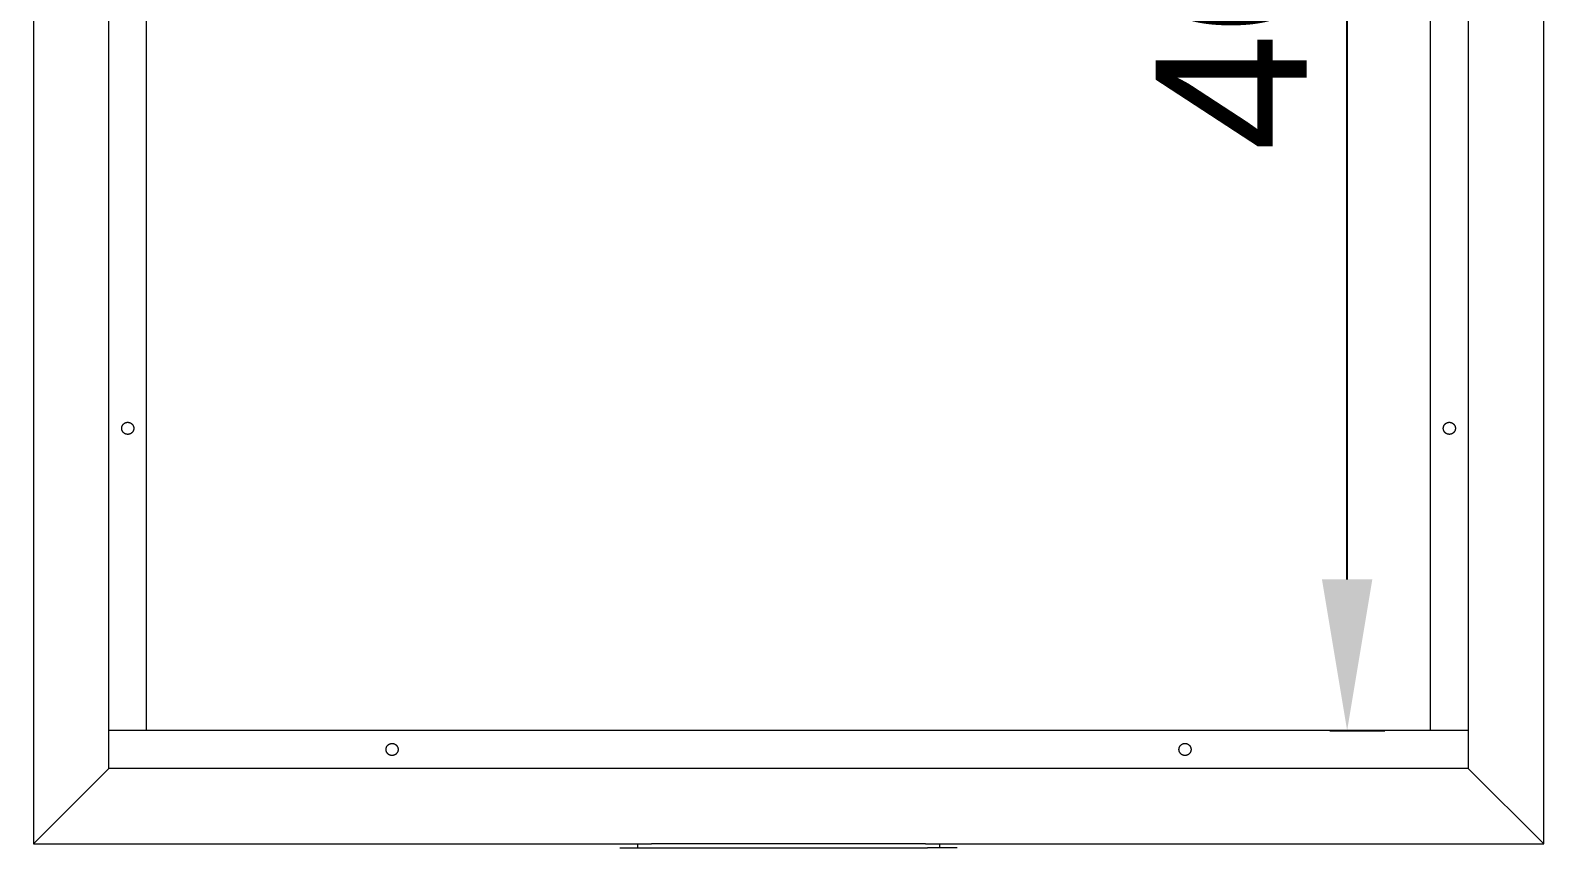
# Model space of a CAD drawing. Header units: millimetres. Extents: x -124 to 15640, y 659 to 4121.
# Drawn here: x 11461 to 11861.8, y 3438.6 to 3654.9 of the extents above; entities that cross this region are included whole.
import ezdxf

# ---------------------------------------------------------------- set-up
doc = ezdxf.new("R2010")
doc.units = ezdxf.units.MM
doc.layers.add('ZANO_R', color=7, linetype='Continuous', lineweight=0)
doc.styles.add('Arial', font='arial.ttf')
doc.styles.get("Standard").update_dxf_attribs({"font": 'ARIALUNI.TTF'})
doc.dimstyles.new('pl i ang', dxfattribs={"dimtxt": 50, "dimasz": 50, "dimexe": 1.25, "dimexo": 0.625, "dimgap": 10, "dimtad": 1, "dimtoh": 1, "dimtxsty": 'Standard', "dimcen": 2.5, "dimclrd": 1, "dimclre": 1, "dimclrt": 1, "dimadec": 0, "dimazin": 0, "dimtfac": 1, "dimtmove": 0, "dimatfit": 3, "dimfxl": 1, "dimarcsym": 1})

# ---------------------------------------------------------------- blocks, each defined once
blk = doc.blocks.new('*D486')
at = {"layer": 'ZANO_R', "color": 1, "lineweight": -2}
for p, q in [((11648.34, 4120.6), (11275.05, 4120.6)), ((11285.05, 4080.6), (11285.05, 1676.6)), ((11613.8, 1636.6), (11275.05, 1636.6))]:
    blk.add_line(p, q, dxfattribs=at)
at = {"layer": 'ZANO_R', "color": 1}
for points in [[(11291.72, 4080.6), (11278.38, 4080.6), (11285.05, 4120.6)], [(11278.38, 1676.6), (11291.72, 1676.6), (11285.05, 1636.6)]]:
    blk.add_solid(points, dxfattribs=at)
at = {"layer": 'ZANO_R', "color": 1, "insert": (11254.63, 2878.6), "char_height": 40, "attachment_point": 5, "rotation": 90, "style": 'Arial'}
blk.add_mtext('2484', dxfattribs=at)
blk = doc.blocks.new('*D488')
at = {"layer": 'ZANO_R', "color": 1, "lineweight": -2}
for p, q in [((11805.18, 3869.6), (11819.78, 3869.6)), ((11809.78, 3509.6), (11809.78, 3829.6)), ((11805.18, 3469.6), (11819.78, 3469.6))]:
    blk.add_line(p, q, dxfattribs=at)
at = {"layer": 'ZANO_R', "color": 1}
for points in [[(11816.45, 3829.6), (11803.12, 3829.6), (11809.78, 3869.6)], [(11803.12, 3509.6), (11816.45, 3509.6), (11809.78, 3469.6)]]:
    blk.add_solid(points, dxfattribs=at)
at = {"layer": 'ZANO_R', "color": 1, "insert": (11779.36, 3669.6), "char_height": 40, "attachment_point": 5, "rotation": 90, "style": 'Arial'}
blk.add_mtext('400', dxfattribs=at)
blk = doc.blocks.new('*D489')
at = {"layer": 'ZANO_R', "color": 1, "lineweight": -2}
for p, q in [((11461.85, 3429.6), (11461.85, 3292.39)), ((11861.85, 3429.6), (11861.85, 3292.39)), ((11501.85, 3302.39), (11821.85, 3302.39))]:
    blk.add_line(p, q, dxfattribs=at)
at = {"layer": 'ZANO_R', "color": 1}
for points in [[(11501.85, 3309.06), (11501.85, 3295.72), (11461.85, 3302.39)], [(11821.85, 3295.72), (11821.85, 3309.06), (11861.85, 3302.39)]]:
    blk.add_solid(points, dxfattribs=at)
at = {"layer": 'ZANO_R', "color": 1, "insert": (11661.85, 3332.81), "char_height": 40, "attachment_point": 5, "style": 'Arial'}
blk.add_mtext('400', dxfattribs=at)
blk = doc.blocks.new('*D491')
at = {"layer": 'ZANO_R', "color": 1, "lineweight": -2}
for p, q in [((11451.85, 4120.6), (11380.41, 4120.6)), ((11390.41, 3479.6), (11390.41, 4080.6)), ((11451.85, 3439.6), (11380.41, 3439.6))]:
    blk.add_line(p, q, dxfattribs=at)
at = {"layer": 'ZANO_R', "color": 1}
for points in [[(11397.07, 4080.6), (11383.74, 4080.6), (11390.41, 4120.6)], [(11383.74, 3479.6), (11397.07, 3479.6), (11390.41, 3439.6)]]:
    blk.add_solid(points, dxfattribs=at)
at = {"layer": 'ZANO_R', "color": 1, "insert": (11359.98, 3780.1), "char_height": 40, "attachment_point": 5, "rotation": 90, "style": 'Arial'}
blk.add_mtext('681', dxfattribs=at)
blk = doc.blocks.new('*D492')
at = {"layer": 'ZANO_R', "color": 1, "lineweight": -2}
for p, q in [((11451.85, 3439.6), (11380.41, 3439.6)), ((11390.41, 3399.6), (11390.41, 2276.6)), ((11605.4, 2236.6), (11380.41, 2236.6))]:
    blk.add_line(p, q, dxfattribs=at)
at = {"layer": 'ZANO_R', "color": 1}
for points in [[(11397.07, 3399.6), (11383.74, 3399.6), (11390.41, 3439.6)], [(11383.74, 2276.6), (11397.07, 2276.6), (11390.41, 2236.6)]]:
    blk.add_solid(points, dxfattribs=at)
at = {"layer": 'ZANO_R', "color": 1, "insert": (11359.97, 2838.1), "char_height": 40, "attachment_point": 5, "rotation": 90, "style": 'Arial'}
blk.add_mtext('1203', dxfattribs=at)

msp = doc.modelspace()

# ---------------------------------------------------------------- linework, layer by layer
at = {"layer": 'ZANO_R'}
for p, q in [((11461.85, 3899.6), (11461.85, 3439.6)), ((11861.85, 3439.6), (11861.85, 3899.6)), ((11481.85, 3459.6), (11481.85, 3879.6)), ((11841.85, 3879.6), (11841.85, 3459.6)), ((11491.85, 3469.6), (11491.85, 3869.6)), ((11831.85, 3469.6), (11831.85, 3869.6)), ((11485.25, 3549.73), (11485.26, 3549.79)), ((11485.25, 3549.68), (11485.25, 3549.73)), ((11485.25, 3549.62), (11485.25, 3549.68)), ((11485.25, 3549.57), (11485.25, 3549.62)), ((11485.25, 3549.51), (11485.25, 3549.57)), ((11485.25, 3549.46), (11485.25, 3549.51)), ((11485.26, 3549.4), (11485.25, 3549.46)), ((11485.26, 3549.79), (11485.27, 3549.84)), ((11485.27, 3549.35), (11485.26, 3549.4)), ((11485.27, 3549.84), (11485.28, 3549.9)), ((11485.28, 3549.29), (11485.27, 3549.35)), ((11485.28, 3549.9), (11485.29, 3549.95)), ((11485.29, 3549.24), (11485.28, 3549.29)), ((11485.29, 3549.95), (11485.3, 3550.01)), ((11485.3, 3549.19), (11485.29, 3549.24)), ((11485.3, 3550.01), (11485.32, 3550.06)), ((11485.32, 3549.13), (11485.3, 3549.19)), ((11485.32, 3550.06), (11485.33, 3550.11)), ((11485.33, 3549.08), (11485.32, 3549.13)), ((11485.33, 3550.11), (11485.35, 3550.16)), ((11485.35, 3549.03), (11485.33, 3549.08)), ((11485.35, 3550.16), (11485.37, 3550.22)), ((11485.37, 3548.98), (11485.35, 3549.03)), ((11485.37, 3550.22), (11485.4, 3550.27)), ((11485.4, 3548.93), (11485.37, 3548.98)), ((11485.4, 3550.27), (11485.42, 3550.32)), ((11485.42, 3548.88), (11485.4, 3548.93)), ((11485.42, 3550.32), (11485.45, 3550.36)), ((11485.45, 3548.83), (11485.42, 3548.88)), ((11485.45, 3550.36), (11485.47, 3550.41)), ((11485.47, 3548.78), (11485.45, 3548.83)), ((11485.47, 3550.41), (11485.5, 3550.46)), ((11485.5, 3548.73), (11485.47, 3548.78)), ((11485.5, 3550.46), (11485.53, 3550.51)), ((11485.53, 3548.69), (11485.5, 3548.73)), ((11485.53, 3550.51), (11485.56, 3550.55)), ((11485.56, 3548.64), (11485.53, 3548.69)), ((11485.56, 3550.55), (11485.6, 3550.59)), ((11485.6, 3548.6), (11485.56, 3548.64)), ((11485.6, 3550.59), (11485.63, 3550.64)), ((11485.63, 3548.56), (11485.6, 3548.6)), ((11485.63, 3550.64), (11485.67, 3550.68)), ((11485.67, 3548.52), (11485.63, 3548.56)), ((11485.67, 3550.68), (11485.71, 3550.72)), ((11485.71, 3548.48), (11485.67, 3548.52)), ((11485.71, 3550.72), (11485.75, 3550.76)), ((11485.75, 3548.44), (11485.71, 3548.48)), ((11485.75, 3550.76), (11485.79, 3550.79)), ((11485.79, 3548.4), (11485.75, 3548.44)), ((11485.79, 3550.79), (11485.83, 3550.83)), ((11485.83, 3548.36), (11485.79, 3548.4)), ((11485.83, 3550.83), (11485.87, 3550.86)), ((11485.87, 3548.33), (11485.83, 3548.36)), ((11485.87, 3550.86), (11485.92, 3550.9)), ((11485.92, 3548.3), (11485.87, 3548.33)), ((11485.92, 3550.9), (11485.96, 3550.93)), ((11485.96, 3548.26), (11485.92, 3548.3)), ((11485.96, 3550.93), (11486.01, 3550.96)), ((11486.01, 3548.23), (11485.96, 3548.26)), ((11486.01, 3550.96), (11486.06, 3550.99)), ((11486.06, 3548.21), (11486.01, 3548.23)), ((11486.06, 3550.99), (11486.11, 3551.01)), ((11486.11, 3548.18), (11486.06, 3548.21)), ((11486.11, 3551.01), (11486.15, 3551.04)), ((11486.15, 3548.16), (11486.11, 3548.18)), ((11486.15, 3551.04), (11486.2, 3551.06)), ((11486.2, 3548.13), (11486.15, 3548.16)), ((11486.2, 3551.06), (11486.26, 3551.08)), ((11486.26, 3548.11), (11486.2, 3548.13)), ((11486.26, 3551.08), (11486.31, 3551.1)), ((11486.31, 3548.09), (11486.26, 3548.11)), ((11486.31, 3551.1), (11486.36, 3551.12)), ((11486.36, 3548.07), (11486.31, 3548.09)), ((11486.36, 3551.12), (11486.41, 3551.14)), ((11486.41, 3548.06), (11486.36, 3548.07)), ((11486.41, 3551.14), (11486.47, 3551.15)), ((11486.47, 3548.04), (11486.41, 3548.06)), ((11486.47, 3551.15), (11486.52, 3551.16)), ((11486.52, 3548.03), (11486.47, 3548.04)), ((11486.52, 3551.16), (11486.57, 3551.17)), ((11486.57, 3548.02), (11486.52, 3548.03)), ((11486.57, 3551.17), (11486.63, 3551.18)), ((11486.63, 3548.01), (11486.57, 3548.02)), ((11486.63, 3551.18), (11486.68, 3551.19)), ((11486.68, 3548.01), (11486.63, 3548.01)), ((11486.68, 3551.19), (11486.74, 3551.19)), ((11486.74, 3548), (11486.68, 3548.01)), ((11486.74, 3551.19), (11486.79, 3551.2)), ((11486.79, 3548), (11486.74, 3548)), ((11486.79, 3551.2), (11486.85, 3551.2)), ((11486.85, 3548), (11486.79, 3548)), ((11486.85, 3551.2), (11486.9, 3551.2)), ((11486.9, 3548), (11486.85, 3548)), ((11486.9, 3551.2), (11486.96, 3551.19)), ((11486.96, 3548), (11486.9, 3548)), ((11486.96, 3551.19), (11487.01, 3551.19)), ((11487.01, 3548.01), (11486.96, 3548)), ((11487.01, 3551.19), (11487.07, 3551.18)), ((11487.07, 3548.01), (11487.01, 3548.01)), ((11487.07, 3551.18), (11487.12, 3551.17)), ((11487.12, 3548.02), (11487.07, 3548.01)), ((11487.12, 3551.17), (11487.18, 3551.16)), ((11487.18, 3548.03), (11487.12, 3548.02)), ((11487.18, 3551.16), (11487.23, 3551.15)), ((11487.23, 3548.04), (11487.18, 3548.03)), ((11487.23, 3551.15), (11487.29, 3551.14)), ((11487.29, 3548.06), (11487.23, 3548.04)), ((11487.29, 3551.14), (11487.34, 3551.12)), ((11487.34, 3548.07), (11487.29, 3548.06)), ((11487.34, 3551.12), (11487.39, 3551.1)), ((11487.39, 3548.09), (11487.34, 3548.07)), ((11487.39, 3551.1), (11487.44, 3551.08)), ((11487.44, 3548.11), (11487.39, 3548.09)), ((11487.44, 3551.08), (11487.49, 3551.06)), ((11487.49, 3548.13), (11487.44, 3548.11)), ((11487.49, 3551.06), (11487.54, 3551.04)), ((11487.54, 3548.16), (11487.49, 3548.13)), ((11487.54, 3551.04), (11487.59, 3551.01)), ((11487.59, 3548.18), (11487.54, 3548.16)), ((11487.59, 3551.01), (11487.64, 3550.99)), ((11487.64, 3548.21), (11487.59, 3548.18)), ((11487.64, 3550.99), (11487.69, 3550.96)), ((11487.69, 3548.23), (11487.64, 3548.21)), ((11487.69, 3550.96), (11487.74, 3550.93)), ((11487.74, 3548.26), (11487.69, 3548.23)), ((11487.74, 3550.93), (11487.78, 3550.9)), ((11487.78, 3548.3), (11487.74, 3548.26)), ((11487.78, 3550.9), (11487.82, 3550.86)), ((11487.82, 3548.33), (11487.78, 3548.3)), ((11487.82, 3550.86), (11487.87, 3550.83)), ((11487.87, 3548.36), (11487.82, 3548.33)), ((11487.87, 3550.83), (11487.91, 3550.79)), ((11487.91, 3548.4), (11487.87, 3548.36)), ((11487.91, 3550.79), (11487.95, 3550.76)), ((11487.95, 3548.44), (11487.91, 3548.4)), ((11487.95, 3550.76), (11487.99, 3550.72)), ((11487.99, 3548.48), (11487.95, 3548.44)), ((11487.99, 3550.72), (11488.03, 3550.68)), ((11488.03, 3548.52), (11487.99, 3548.48)), ((11488.03, 3550.68), (11488.06, 3550.64)), ((11488.06, 3548.56), (11488.03, 3548.52)), ((11488.06, 3550.64), (11488.1, 3550.59)), ((11488.1, 3548.6), (11488.06, 3548.56)), ((11488.1, 3550.59), (11488.13, 3550.55)), ((11488.13, 3548.64), (11488.1, 3548.6)), ((11488.13, 3550.55), (11488.17, 3550.51)), ((11488.17, 3548.69), (11488.13, 3548.64)), ((11488.17, 3550.51), (11488.2, 3550.46)), ((11488.2, 3548.73), (11488.17, 3548.69)), ((11488.2, 3550.46), (11488.23, 3550.41)), ((11488.23, 3548.78), (11488.2, 3548.73)), ((11488.23, 3550.41), (11488.25, 3550.36)), ((11488.25, 3548.83), (11488.23, 3548.78)), ((11488.25, 3550.36), (11488.28, 3550.32)), ((11488.28, 3548.88), (11488.25, 3548.83)), ((11488.28, 3550.32), (11488.3, 3550.27)), ((11488.3, 3548.93), (11488.28, 3548.88)), ((11488.3, 3550.27), (11488.32, 3550.22)), ((11488.32, 3548.98), (11488.3, 3548.93)), ((11488.32, 3550.22), (11488.35, 3550.16)), ((11488.35, 3549.03), (11488.32, 3548.98)), ((11488.35, 3550.16), (11488.36, 3550.11)), ((11488.36, 3549.08), (11488.35, 3549.03)), ((11488.36, 3550.11), (11488.38, 3550.06)), ((11488.38, 3549.13), (11488.36, 3549.08)), ((11488.38, 3550.06), (11488.4, 3550.01)), ((11488.4, 3549.19), (11488.38, 3549.13)), ((11488.4, 3550.01), (11488.41, 3549.95)), ((11488.41, 3549.24), (11488.4, 3549.19)), ((11488.41, 3549.95), (11488.42, 3549.9)), ((11488.42, 3549.29), (11488.41, 3549.24)), ((11488.42, 3549.9), (11488.43, 3549.84)), ((11488.43, 3549.35), (11488.42, 3549.29)), ((11488.43, 3549.84), (11488.44, 3549.79)), ((11488.44, 3549.4), (11488.43, 3549.35)), ((11488.44, 3549.79), (11488.44, 3549.73)), ((11488.44, 3549.73), (11488.45, 3549.68)), ((11488.45, 3549.51), (11488.44, 3549.46)), ((11488.44, 3549.46), (11488.44, 3549.4)), ((11488.45, 3549.68), (11488.45, 3549.62)), ((11488.45, 3549.62), (11488.45, 3549.57)), ((11488.45, 3549.57), (11488.45, 3549.51)), ((11835.25, 3549.73), (11835.26, 3549.79)), ((11835.25, 3549.68), (11835.25, 3549.73)), ((11835.25, 3549.62), (11835.25, 3549.68)), ((11835.25, 3549.57), (11835.25, 3549.62)), ((11835.25, 3549.51), (11835.25, 3549.57)), ((11835.25, 3549.46), (11835.25, 3549.51)), ((11835.26, 3549.4), (11835.25, 3549.46)), ((11835.26, 3549.79), (11835.27, 3549.84)), ((11835.27, 3549.35), (11835.26, 3549.4)), ((11835.27, 3549.84), (11835.28, 3549.9)), ((11835.28, 3549.29), (11835.27, 3549.35)), ((11835.28, 3549.9), (11835.29, 3549.95)), ((11835.29, 3549.24), (11835.28, 3549.29)), ((11835.29, 3549.95), (11835.3, 3550.01)), ((11835.3, 3549.19), (11835.29, 3549.24)), ((11835.3, 3550.01), (11835.32, 3550.06)), ((11835.32, 3549.13), (11835.3, 3549.19)), ((11835.32, 3550.06), (11835.33, 3550.11)), ((11835.33, 3549.08), (11835.32, 3549.13)), ((11835.33, 3550.11), (11835.35, 3550.16)), ((11835.35, 3549.03), (11835.33, 3549.08)), ((11835.35, 3550.16), (11835.37, 3550.22)), ((11835.37, 3548.98), (11835.35, 3549.03)), ((11835.37, 3550.22), (11835.4, 3550.27)), ((11835.4, 3548.93), (11835.37, 3548.98)), ((11835.4, 3550.27), (11835.42, 3550.32)), ((11835.42, 3548.88), (11835.4, 3548.93)), ((11835.42, 3550.32), (11835.45, 3550.36)), ((11835.45, 3548.83), (11835.42, 3548.88)), ((11835.45, 3550.36), (11835.47, 3550.41)), ((11835.47, 3548.78), (11835.45, 3548.83)), ((11835.47, 3550.41), (11835.5, 3550.46)), ((11835.5, 3548.73), (11835.47, 3548.78)), ((11835.5, 3550.46), (11835.53, 3550.51)), ((11835.53, 3548.69), (11835.5, 3548.73)), ((11835.53, 3550.51), (11835.56, 3550.55)), ((11835.56, 3548.64), (11835.53, 3548.69)), ((11835.56, 3550.55), (11835.6, 3550.59)), ((11835.6, 3548.6), (11835.56, 3548.64)), ((11835.6, 3550.59), (11835.63, 3550.64)), ((11835.63, 3548.56), (11835.6, 3548.6)), ((11835.63, 3550.64), (11835.67, 3550.68)), ((11835.67, 3548.52), (11835.63, 3548.56)), ((11835.67, 3550.68), (11835.71, 3550.72)), ((11835.71, 3548.48), (11835.67, 3548.52)), ((11835.71, 3550.72), (11835.75, 3550.76)), ((11835.75, 3548.44), (11835.71, 3548.48)), ((11835.75, 3550.76), (11835.79, 3550.79)), ((11835.79, 3548.4), (11835.75, 3548.44)), ((11835.79, 3550.79), (11835.83, 3550.83)), ((11835.83, 3548.36), (11835.79, 3548.4)), ((11835.83, 3550.83), (11835.87, 3550.86)), ((11835.87, 3548.33), (11835.83, 3548.36)), ((11835.87, 3550.86), (11835.92, 3550.9)), ((11835.92, 3548.3), (11835.87, 3548.33)), ((11835.92, 3550.9), (11835.96, 3550.93)), ((11835.96, 3548.26), (11835.92, 3548.3)), ((11835.96, 3550.93), (11836.01, 3550.96)), ((11836.01, 3548.23), (11835.96, 3548.26)), ((11836.01, 3550.96), (11836.06, 3550.99)), ((11836.06, 3548.21), (11836.01, 3548.23)), ((11836.06, 3550.99), (11836.11, 3551.01)), ((11836.11, 3548.18), (11836.06, 3548.21)), ((11836.11, 3551.01), (11836.15, 3551.04)), ((11836.15, 3548.16), (11836.11, 3548.18)), ((11836.15, 3551.04), (11836.2, 3551.06)), ((11836.2, 3548.13), (11836.15, 3548.16)), ((11836.2, 3551.06), (11836.26, 3551.08)), ((11836.26, 3548.11), (11836.2, 3548.13)), ((11836.26, 3551.08), (11836.31, 3551.1)), ((11836.31, 3548.09), (11836.26, 3548.11)), ((11836.31, 3551.1), (11836.36, 3551.12)), ((11836.36, 3548.07), (11836.31, 3548.09)), ((11836.36, 3551.12), (11836.41, 3551.14)), ((11836.41, 3548.06), (11836.36, 3548.07)), ((11836.41, 3551.14), (11836.47, 3551.15)), ((11836.47, 3548.04), (11836.41, 3548.06)), ((11836.47, 3551.15), (11836.52, 3551.16)), ((11836.52, 3548.03), (11836.47, 3548.04)), ((11836.52, 3551.16), (11836.57, 3551.17)), ((11836.57, 3548.02), (11836.52, 3548.03)), ((11836.57, 3551.17), (11836.63, 3551.18)), ((11836.63, 3548.01), (11836.57, 3548.02)), ((11836.63, 3551.18), (11836.68, 3551.19)), ((11836.68, 3548.01), (11836.63, 3548.01)), ((11836.68, 3551.19), (11836.74, 3551.19)), ((11836.74, 3548), (11836.68, 3548.01)), ((11836.74, 3551.19), (11836.79, 3551.2)), ((11836.79, 3548), (11836.74, 3548)), ((11836.79, 3551.2), (11836.85, 3551.2)), ((11836.85, 3548), (11836.79, 3548)), ((11836.85, 3551.2), (11836.9, 3551.2)), ((11836.9, 3548), (11836.85, 3548)), ((11836.9, 3551.2), (11836.96, 3551.19)), ((11836.96, 3548), (11836.9, 3548)), ((11836.96, 3551.19), (11837.01, 3551.19)), ((11837.01, 3548.01), (11836.96, 3548)), ((11837.01, 3551.19), (11837.07, 3551.18)), ((11837.07, 3548.01), (11837.01, 3548.01)), ((11837.07, 3551.18), (11837.12, 3551.17)), ((11837.12, 3548.02), (11837.07, 3548.01)), ((11837.12, 3551.17), (11837.18, 3551.16)), ((11837.18, 3548.03), (11837.12, 3548.02)), ((11837.18, 3551.16), (11837.23, 3551.15)), ((11837.23, 3548.04), (11837.18, 3548.03)), ((11837.23, 3551.15), (11837.29, 3551.14)), ((11837.29, 3548.06), (11837.23, 3548.04)), ((11837.29, 3551.14), (11837.34, 3551.12)), ((11837.34, 3548.07), (11837.29, 3548.06)), ((11837.34, 3551.12), (11837.39, 3551.1)), ((11837.39, 3548.09), (11837.34, 3548.07)), ((11837.39, 3551.1), (11837.44, 3551.08)), ((11837.44, 3548.11), (11837.39, 3548.09)), ((11837.44, 3551.08), (11837.49, 3551.06)), ((11837.49, 3548.13), (11837.44, 3548.11)), ((11837.49, 3551.06), (11837.54, 3551.04)), ((11837.54, 3548.16), (11837.49, 3548.13)), ((11837.54, 3551.04), (11837.59, 3551.01)), ((11837.59, 3548.18), (11837.54, 3548.16)), ((11837.59, 3551.01), (11837.64, 3550.99)), ((11837.64, 3548.21), (11837.59, 3548.18)), ((11837.64, 3550.99), (11837.69, 3550.96)), ((11837.69, 3548.23), (11837.64, 3548.21)), ((11837.69, 3550.96), (11837.74, 3550.93)), ((11837.74, 3548.26), (11837.69, 3548.23)), ((11837.74, 3550.93), (11837.78, 3550.9)), ((11837.78, 3548.3), (11837.74, 3548.26)), ((11837.78, 3550.9), (11837.82, 3550.86)), ((11837.82, 3548.33), (11837.78, 3548.3)), ((11837.82, 3550.86), (11837.87, 3550.83)), ((11837.87, 3548.36), (11837.82, 3548.33)), ((11837.87, 3550.83), (11837.91, 3550.79)), ((11837.91, 3548.4), (11837.87, 3548.36)), ((11837.91, 3550.79), (11837.95, 3550.76)), ((11837.95, 3548.44), (11837.91, 3548.4)), ((11837.95, 3550.76), (11837.99, 3550.72)), ((11837.99, 3548.48), (11837.95, 3548.44)), ((11837.99, 3550.72), (11838.03, 3550.68)), ((11838.03, 3548.52), (11837.99, 3548.48)), ((11838.03, 3550.68), (11838.06, 3550.64)), ((11838.06, 3548.56), (11838.03, 3548.52)), ((11838.06, 3550.64), (11838.1, 3550.59)), ((11838.1, 3548.6), (11838.06, 3548.56)), ((11838.1, 3550.59), (11838.13, 3550.55)), ((11838.13, 3548.64), (11838.1, 3548.6)), ((11838.13, 3550.55), (11838.17, 3550.51)), ((11838.17, 3548.69), (11838.13, 3548.64)), ((11838.17, 3550.51), (11838.2, 3550.46)), ((11838.2, 3548.73), (11838.17, 3548.69)), ((11838.2, 3550.46), (11838.23, 3550.41)), ((11838.23, 3548.78), (11838.2, 3548.73)), ((11838.23, 3550.41), (11838.25, 3550.36)), ((11838.25, 3548.83), (11838.23, 3548.78)), ((11838.25, 3550.36), (11838.28, 3550.32)), ((11838.28, 3548.88), (11838.25, 3548.83)), ((11838.28, 3550.32), (11838.3, 3550.27)), ((11838.3, 3548.93), (11838.28, 3548.88)), ((11838.3, 3550.27), (11838.32, 3550.22)), ((11838.32, 3548.98), (11838.3, 3548.93)), ((11838.32, 3550.22), (11838.35, 3550.16)), ((11838.35, 3549.03), (11838.32, 3548.98)), ((11838.35, 3550.16), (11838.36, 3550.11)), ((11838.36, 3549.08), (11838.35, 3549.03)), ((11838.36, 3550.11), (11838.38, 3550.06)), ((11838.38, 3549.13), (11838.36, 3549.08)), ((11838.38, 3550.06), (11838.4, 3550.01)), ((11838.4, 3549.19), (11838.38, 3549.13)), ((11838.4, 3550.01), (11838.41, 3549.95)), ((11838.41, 3549.24), (11838.4, 3549.19)), ((11838.41, 3549.95), (11838.42, 3549.9)), ((11838.42, 3549.29), (11838.41, 3549.24)), ((11838.42, 3549.9), (11838.43, 3549.84)), ((11838.43, 3549.35), (11838.42, 3549.29)), ((11838.43, 3549.84), (11838.44, 3549.79)), ((11838.44, 3549.4), (11838.43, 3549.35)), ((11838.44, 3549.79), (11838.44, 3549.73)), ((11838.44, 3549.73), (11838.45, 3549.68)), ((11838.45, 3549.51), (11838.44, 3549.46)), ((11838.44, 3549.46), (11838.44, 3549.4)), ((11838.45, 3549.68), (11838.45, 3549.62)), ((11838.45, 3549.62), (11838.45, 3549.57)), ((11838.45, 3549.57), (11838.45, 3549.51)), ((11841.85, 3469.6), (11481.85, 3469.6)), ((11555.25, 3464.71), (11555.26, 3464.76)), ((11555.25, 3464.65), (11555.25, 3464.71)), ((11555.25, 3464.6), (11555.25, 3464.65)), ((11555.25, 3464.54), (11555.25, 3464.6)), ((11555.25, 3464.49), (11555.25, 3464.54)), ((11555.26, 3464.43), (11555.25, 3464.49)), ((11555.26, 3464.82), (11555.27, 3464.87)), ((11555.26, 3464.76), (11555.26, 3464.82)), ((11555.26, 3464.38), (11555.26, 3464.43)), ((11555.27, 3464.32), (11555.26, 3464.38)), ((11555.27, 3464.87), (11555.28, 3464.93)), ((11555.28, 3464.27), (11555.27, 3464.32)), ((11555.28, 3464.93), (11555.3, 3464.98)), ((11555.3, 3464.21), (11555.28, 3464.27)), ((11555.3, 3464.98), (11555.31, 3465.03)), ((11555.31, 3464.16), (11555.3, 3464.21)), ((11555.31, 3465.03), (11555.33, 3465.09)), ((11555.33, 3464.11), (11555.31, 3464.16)), ((11555.33, 3465.09), (11555.34, 3465.14)), ((11555.34, 3464.06), (11555.33, 3464.11)), ((11555.34, 3465.14), (11555.36, 3465.19)), ((11555.36, 3464), (11555.34, 3464.06)), ((11555.36, 3465.19), (11555.38, 3465.24)), ((11555.38, 3463.95), (11555.36, 3464)), ((11555.38, 3465.24), (11555.41, 3465.29)), ((11555.41, 3463.9), (11555.38, 3463.95)), ((11555.41, 3465.29), (11555.43, 3465.34)), ((11555.43, 3463.85), (11555.41, 3463.9)), ((11555.43, 3465.34), (11555.46, 3465.39)), ((11555.46, 3463.8), (11555.43, 3463.85)), ((11555.46, 3465.39), (11555.49, 3465.44)), ((11555.49, 3463.76), (11555.46, 3463.8)), ((11555.49, 3465.44), (11555.52, 3465.48)), ((11555.52, 3463.71), (11555.49, 3463.76)), ((11555.52, 3465.48), (11555.55, 3465.53)), ((11555.55, 3463.67), (11555.52, 3463.71)), ((11555.55, 3465.53), (11555.58, 3465.57)), ((11555.58, 3463.62), (11555.55, 3463.67)), ((11555.58, 3465.57), (11555.62, 3465.62)), ((11555.62, 3463.58), (11555.58, 3463.62)), ((11555.62, 3465.62), (11555.65, 3465.66)), ((11555.65, 3463.54), (11555.62, 3463.58)), ((11555.65, 3465.66), (11555.69, 3465.7)), ((11555.69, 3463.5), (11555.65, 3463.54)), ((11555.69, 3465.7), (11555.73, 3465.74)), ((11555.73, 3463.46), (11555.69, 3463.5)), ((11555.73, 3465.74), (11555.77, 3465.78)), ((11555.77, 3463.42), (11555.73, 3463.46)), ((11555.77, 3465.78), (11555.81, 3465.81)), ((11555.81, 3463.38), (11555.77, 3463.42)), ((11555.81, 3465.81), (11555.85, 3465.85)), ((11555.85, 3463.35), (11555.81, 3463.38)), ((11555.85, 3465.85), (11555.9, 3465.88)), ((11555.9, 3463.31), (11555.85, 3463.35)), ((11555.9, 3465.88), (11555.94, 3465.91)), ((11555.94, 3463.28), (11555.9, 3463.31)), ((11555.94, 3465.91), (11555.99, 3465.94)), ((11555.99, 3463.25), (11555.94, 3463.28)), ((11555.99, 3465.94), (11556.03, 3465.97)), ((11556.03, 3463.22), (11555.99, 3463.25)), ((11556.03, 3465.97), (11556.08, 3466)), ((11556.08, 3463.19), (11556.03, 3463.22)), ((11556.08, 3466), (11556.13, 3466.03)), ((11556.13, 3463.17), (11556.08, 3463.19)), ((11556.13, 3466.03), (11556.18, 3466.05)), ((11556.18, 3463.14), (11556.13, 3463.17)), ((11556.18, 3466.05), (11556.23, 3466.07)), ((11556.23, 3463.12), (11556.18, 3463.14)), ((11556.23, 3466.07), (11556.28, 3466.09)), ((11556.28, 3463.1), (11556.23, 3463.12)), ((11556.28, 3466.09), (11556.33, 3466.11)), ((11556.33, 3463.08), (11556.28, 3463.1)), ((11556.33, 3466.11), (11556.39, 3466.13)), ((11556.39, 3466.13), (11556.44, 3466.14)), ((11556.44, 3466.14), (11556.49, 3466.16)), ((11556.49, 3466.16), (11556.55, 3466.17)), ((11556.55, 3466.17), (11556.6, 3466.18)), ((11556.6, 3466.18), (11556.66, 3466.19)), ((11556.66, 3466.19), (11556.71, 3466.19)), ((11556.71, 3466.19), (11556.77, 3466.19)), ((11556.77, 3466.19), (11556.82, 3466.2)), ((11556.82, 3466.2), (11556.88, 3466.2)), ((11556.88, 3466.2), (11556.93, 3466.19)), ((11556.93, 3466.19), (11556.99, 3466.19)), ((11556.99, 3466.19), (11557.04, 3466.19)), ((11557.04, 3466.19), (11557.1, 3466.18)), ((11557.1, 3466.18), (11557.15, 3466.17)), ((11557.15, 3466.17), (11557.21, 3466.16)), ((11557.21, 3466.16), (11557.26, 3466.14)), ((11557.26, 3466.14), (11557.31, 3466.13)), ((11557.31, 3466.13), (11557.36, 3466.11)), ((11557.36, 3466.11), (11557.42, 3466.09)), ((11557.42, 3463.1), (11557.36, 3463.08)), ((11557.42, 3466.09), (11557.47, 3466.07)), ((11557.47, 3463.12), (11557.42, 3463.1)), ((11557.47, 3466.07), (11557.52, 3466.05)), ((11557.52, 3463.14), (11557.47, 3463.12)), ((11557.52, 3466.05), (11557.57, 3466.03)), ((11557.57, 3463.17), (11557.52, 3463.14)), ((11557.57, 3466.03), (11557.62, 3466)), ((11557.62, 3463.19), (11557.57, 3463.17)), ((11557.62, 3466), (11557.66, 3465.97)), ((11557.66, 3463.22), (11557.62, 3463.19)), ((11557.66, 3465.97), (11557.71, 3465.94)), ((11557.71, 3463.25), (11557.66, 3463.22)), ((11557.71, 3465.94), (11557.76, 3465.91)), ((11557.76, 3463.28), (11557.71, 3463.25)), ((11557.76, 3465.91), (11557.8, 3465.88)), ((11557.8, 3463.31), (11557.76, 3463.28)), ((11557.8, 3465.88), (11557.85, 3465.85)), ((11557.85, 3463.35), (11557.8, 3463.31)), ((11557.85, 3465.85), (11557.89, 3465.81)), ((11557.89, 3463.38), (11557.85, 3463.35)), ((11557.89, 3465.81), (11557.93, 3465.78)), ((11557.93, 3463.42), (11557.89, 3463.38)), ((11557.93, 3465.78), (11557.97, 3465.74)), ((11557.97, 3463.46), (11557.93, 3463.42)), ((11557.97, 3465.74), (11558.01, 3465.7)), ((11558.01, 3463.5), (11557.97, 3463.46)), ((11558.01, 3465.7), (11558.05, 3465.66)), ((11558.05, 3463.54), (11558.01, 3463.5)), ((11558.05, 3465.66), (11558.08, 3465.62)), ((11558.08, 3463.58), (11558.05, 3463.54)), ((11558.08, 3465.62), (11558.12, 3465.57)), ((11558.12, 3463.62), (11558.08, 3463.58)), ((11558.12, 3465.57), (11558.15, 3465.53)), ((11558.15, 3463.67), (11558.12, 3463.62)), ((11558.15, 3465.53), (11558.18, 3465.48)), ((11558.18, 3463.71), (11558.15, 3463.67)), ((11558.18, 3465.48), (11558.21, 3465.44)), ((11558.21, 3463.76), (11558.18, 3463.71)), ((11558.21, 3465.44), (11558.24, 3465.39)), ((11558.24, 3463.8), (11558.21, 3463.76)), ((11558.24, 3465.39), (11558.27, 3465.34)), ((11558.27, 3463.85), (11558.24, 3463.8)), ((11558.27, 3465.34), (11558.29, 3465.29)), ((11558.29, 3463.9), (11558.27, 3463.85)), ((11558.29, 3465.29), (11558.31, 3465.24)), ((11558.31, 3463.95), (11558.29, 3463.9)), ((11558.31, 3465.24), (11558.33, 3465.19)), ((11558.33, 3464), (11558.31, 3463.95)), ((11558.33, 3465.19), (11558.35, 3465.14)), ((11558.35, 3464.06), (11558.33, 3464)), ((11558.35, 3465.14), (11558.37, 3465.09)), ((11558.37, 3464.11), (11558.35, 3464.06)), ((11558.37, 3465.09), (11558.39, 3465.03)), ((11558.39, 3464.16), (11558.37, 3464.11)), ((11558.39, 3465.03), (11558.4, 3464.98)), ((11558.4, 3464.21), (11558.39, 3464.16)), ((11558.4, 3464.98), (11558.41, 3464.93)), ((11558.41, 3464.27), (11558.4, 3464.21)), ((11558.41, 3464.93), (11558.43, 3464.87)), ((11558.43, 3464.32), (11558.41, 3464.27)), ((11558.43, 3464.87), (11558.43, 3464.82)), ((11558.43, 3464.82), (11558.44, 3464.76)), ((11558.44, 3464.43), (11558.43, 3464.38)), ((11558.43, 3464.38), (11558.43, 3464.32)), ((11558.44, 3464.76), (11558.45, 3464.71)), ((11558.45, 3464.49), (11558.44, 3464.43)), ((11558.45, 3464.71), (11558.45, 3464.65)), ((11558.45, 3464.65), (11558.45, 3464.6)), ((11558.45, 3464.6), (11558.45, 3464.54)), ((11558.45, 3464.54), (11558.45, 3464.49)), ((11765.25, 3464.71), (11765.26, 3464.76)), ((11765.25, 3464.65), (11765.25, 3464.71)), ((11765.25, 3464.6), (11765.25, 3464.65)), ((11765.25, 3464.54), (11765.25, 3464.6)), ((11765.25, 3464.49), (11765.25, 3464.54)), ((11765.26, 3464.43), (11765.25, 3464.49)), ((11765.26, 3464.82), (11765.27, 3464.87)), ((11765.26, 3464.76), (11765.26, 3464.82)), ((11765.26, 3464.38), (11765.26, 3464.43)), ((11765.27, 3464.32), (11765.26, 3464.38)), ((11765.27, 3464.87), (11765.28, 3464.93)), ((11765.28, 3464.27), (11765.27, 3464.32)), ((11765.28, 3464.93), (11765.3, 3464.98)), ((11765.3, 3464.21), (11765.28, 3464.27)), ((11765.3, 3464.98), (11765.31, 3465.03)), ((11765.31, 3464.16), (11765.3, 3464.21)), ((11765.31, 3465.03), (11765.33, 3465.09)), ((11765.33, 3464.11), (11765.31, 3464.16)), ((11765.33, 3465.09), (11765.34, 3465.14)), ((11765.34, 3464.06), (11765.33, 3464.11)), ((11765.34, 3465.14), (11765.36, 3465.19)), ((11765.36, 3464), (11765.34, 3464.06)), ((11765.36, 3465.19), (11765.38, 3465.24)), ((11765.38, 3463.95), (11765.36, 3464)), ((11765.38, 3465.24), (11765.41, 3465.29)), ((11765.41, 3463.9), (11765.38, 3463.95)), ((11765.41, 3465.29), (11765.43, 3465.34)), ((11765.43, 3463.85), (11765.41, 3463.9)), ((11765.43, 3465.34), (11765.46, 3465.39)), ((11765.46, 3463.8), (11765.43, 3463.85)), ((11765.46, 3465.39), (11765.49, 3465.44)), ((11765.49, 3463.76), (11765.46, 3463.8)), ((11765.49, 3465.44), (11765.52, 3465.48)), ((11765.52, 3463.71), (11765.49, 3463.76)), ((11765.52, 3465.48), (11765.55, 3465.53)), ((11765.55, 3463.67), (11765.52, 3463.71)), ((11765.55, 3465.53), (11765.58, 3465.57)), ((11765.58, 3463.62), (11765.55, 3463.67)), ((11765.58, 3465.57), (11765.62, 3465.62)), ((11765.62, 3463.58), (11765.58, 3463.62)), ((11765.62, 3465.62), (11765.65, 3465.66)), ((11765.65, 3463.54), (11765.62, 3463.58)), ((11765.65, 3465.66), (11765.69, 3465.7)), ((11765.69, 3463.5), (11765.65, 3463.54)), ((11765.69, 3465.7), (11765.73, 3465.74)), ((11765.73, 3463.46), (11765.69, 3463.5)), ((11765.73, 3465.74), (11765.77, 3465.78)), ((11765.77, 3463.42), (11765.73, 3463.46)), ((11765.77, 3465.78), (11765.81, 3465.81)), ((11765.81, 3463.38), (11765.77, 3463.42)), ((11765.81, 3465.81), (11765.85, 3465.85)), ((11765.85, 3463.35), (11765.81, 3463.38)), ((11765.85, 3465.85), (11765.9, 3465.88)), ((11765.9, 3463.31), (11765.85, 3463.35)), ((11765.9, 3465.88), (11765.94, 3465.91)), ((11765.94, 3463.28), (11765.9, 3463.31)), ((11765.94, 3465.91), (11765.99, 3465.94)), ((11765.99, 3463.25), (11765.94, 3463.28)), ((11765.99, 3465.94), (11766.03, 3465.97)), ((11766.03, 3463.22), (11765.99, 3463.25)), ((11766.03, 3465.97), (11766.08, 3466)), ((11766.08, 3463.19), (11766.03, 3463.22)), ((11766.08, 3466), (11766.13, 3466.03)), ((11766.13, 3463.17), (11766.08, 3463.19)), ((11766.13, 3466.03), (11766.18, 3466.05)), ((11766.18, 3463.14), (11766.13, 3463.17)), ((11766.18, 3466.05), (11766.23, 3466.07)), ((11766.23, 3463.12), (11766.18, 3463.14)), ((11766.23, 3466.07), (11766.28, 3466.09)), ((11766.28, 3463.1), (11766.23, 3463.12)), ((11766.28, 3466.09), (11766.33, 3466.11)), ((11766.33, 3463.08), (11766.28, 3463.1)), ((11766.33, 3466.11), (11766.39, 3466.13)), ((11766.39, 3466.13), (11766.44, 3466.14)), ((11766.44, 3466.14), (11766.49, 3466.16)), ((11766.49, 3466.16), (11766.55, 3466.17)), ((11766.55, 3466.17), (11766.6, 3466.18)), ((11766.6, 3466.18), (11766.66, 3466.19)), ((11766.66, 3466.19), (11766.71, 3466.19)), ((11766.71, 3466.19), (11766.77, 3466.19)), ((11766.77, 3466.19), (11766.82, 3466.2)), ((11766.82, 3466.2), (11766.88, 3466.2)), ((11766.88, 3466.2), (11766.93, 3466.19)), ((11766.93, 3466.19), (11766.99, 3466.19)), ((11766.99, 3466.19), (11767.04, 3466.19)), ((11767.04, 3466.19), (11767.1, 3466.18)), ((11767.1, 3466.18), (11767.15, 3466.17)), ((11767.15, 3466.17), (11767.21, 3466.16)), ((11767.21, 3466.16), (11767.26, 3466.14)), ((11767.26, 3466.14), (11767.31, 3466.13)), ((11767.31, 3466.13), (11767.36, 3466.11)), ((11767.36, 3466.11), (11767.42, 3466.09)), ((11767.42, 3463.1), (11767.36, 3463.08)), ((11767.42, 3466.09), (11767.47, 3466.07)), ((11767.47, 3463.12), (11767.42, 3463.1)), ((11767.47, 3466.07), (11767.52, 3466.05)), ((11767.52, 3463.14), (11767.47, 3463.12)), ((11767.52, 3466.05), (11767.57, 3466.03)), ((11767.57, 3463.17), (11767.52, 3463.14)), ((11767.57, 3466.03), (11767.62, 3466)), ((11767.62, 3463.19), (11767.57, 3463.17)), ((11767.62, 3466), (11767.66, 3465.97)), ((11767.66, 3463.22), (11767.62, 3463.19)), ((11767.66, 3465.97), (11767.71, 3465.94)), ((11767.71, 3463.25), (11767.66, 3463.22)), ((11767.71, 3465.94), (11767.76, 3465.91)), ((11767.76, 3463.28), (11767.71, 3463.25)), ((11767.76, 3465.91), (11767.8, 3465.88)), ((11767.8, 3463.31), (11767.76, 3463.28)), ((11767.8, 3465.88), (11767.85, 3465.85)), ((11767.85, 3463.35), (11767.8, 3463.31)), ((11767.85, 3465.85), (11767.89, 3465.81)), ((11767.89, 3463.38), (11767.85, 3463.35)), ((11767.89, 3465.81), (11767.93, 3465.78)), ((11767.93, 3463.42), (11767.89, 3463.38)), ((11767.93, 3465.78), (11767.97, 3465.74)), ((11767.97, 3463.46), (11767.93, 3463.42)), ((11767.97, 3465.74), (11768.01, 3465.7)), ((11768.01, 3463.5), (11767.97, 3463.46)), ((11768.01, 3465.7), (11768.05, 3465.66)), ((11768.05, 3463.54), (11768.01, 3463.5)), ((11768.05, 3465.66), (11768.08, 3465.62)), ((11768.08, 3463.58), (11768.05, 3463.54)), ((11768.08, 3465.62), (11768.12, 3465.57)), ((11768.12, 3463.62), (11768.08, 3463.58)), ((11768.12, 3465.57), (11768.15, 3465.53)), ((11768.15, 3463.67), (11768.12, 3463.62)), ((11768.15, 3465.53), (11768.18, 3465.48)), ((11768.18, 3463.71), (11768.15, 3463.67)), ((11768.18, 3465.48), (11768.21, 3465.44)), ((11768.21, 3463.76), (11768.18, 3463.71)), ((11768.21, 3465.44), (11768.24, 3465.39)), ((11768.24, 3463.8), (11768.21, 3463.76)), ((11768.24, 3465.39), (11768.27, 3465.34)), ((11768.27, 3463.85), (11768.24, 3463.8)), ((11768.27, 3465.34), (11768.29, 3465.29)), ((11768.29, 3463.9), (11768.27, 3463.85)), ((11768.29, 3465.29), (11768.31, 3465.24)), ((11768.31, 3463.95), (11768.29, 3463.9)), ((11768.31, 3465.24), (11768.33, 3465.19)), ((11768.33, 3464), (11768.31, 3463.95)), ((11768.33, 3465.19), (11768.35, 3465.14)), ((11768.35, 3464.06), (11768.33, 3464)), ((11768.35, 3465.14), (11768.37, 3465.09)), ((11768.37, 3464.11), (11768.35, 3464.06)), ((11768.37, 3465.09), (11768.39, 3465.03)), ((11768.39, 3464.16), (11768.37, 3464.11)), ((11768.39, 3465.03), (11768.4, 3464.98)), ((11768.4, 3464.21), (11768.39, 3464.16)), ((11768.4, 3464.98), (11768.41, 3464.93)), ((11768.41, 3464.27), (11768.4, 3464.21)), ((11768.41, 3464.93), (11768.43, 3464.87)), ((11768.43, 3464.32), (11768.41, 3464.27)), ((11768.43, 3464.87), (11768.43, 3464.82)), ((11768.43, 3464.82), (11768.44, 3464.76)), ((11768.44, 3464.43), (11768.43, 3464.38)), ((11768.43, 3464.38), (11768.43, 3464.32)), ((11768.44, 3464.76), (11768.45, 3464.71)), ((11768.45, 3464.49), (11768.44, 3464.43)), ((11768.45, 3464.71), (11768.45, 3464.65)), ((11768.45, 3464.65), (11768.45, 3464.6)), ((11768.45, 3464.6), (11768.45, 3464.54)), ((11768.45, 3464.54), (11768.45, 3464.49)), ((11478.85, 3456.6), (11481.85, 3459.6)), ((11841.85, 3459.6), (11481.85, 3459.6)), ((11556.39, 3463.07), (11556.33, 3463.08)), ((11556.44, 3463.05), (11556.39, 3463.07)), ((11556.49, 3463.04), (11556.44, 3463.05)), ((11556.55, 3463.03), (11556.49, 3463.04)), ((11556.6, 3463.02), (11556.55, 3463.03)), ((11556.66, 3463.01), (11556.6, 3463.02)), ((11556.71, 3463), (11556.66, 3463.01)), ((11556.77, 3463), (11556.71, 3463)), ((11556.82, 3463), (11556.77, 3463)), ((11556.88, 3463), (11556.82, 3463)), ((11556.93, 3463), (11556.88, 3463)), ((11556.99, 3463), (11556.93, 3463)), ((11557.04, 3463.01), (11556.99, 3463)), ((11557.1, 3463.02), (11557.04, 3463.01)), ((11557.15, 3463.03), (11557.1, 3463.02)), ((11557.21, 3463.04), (11557.15, 3463.03)), ((11557.26, 3463.05), (11557.21, 3463.04)), ((11557.31, 3463.07), (11557.26, 3463.05)), ((11557.36, 3463.08), (11557.31, 3463.07)), ((11766.39, 3463.07), (11766.33, 3463.08)), ((11766.44, 3463.05), (11766.39, 3463.07)), ((11766.49, 3463.04), (11766.44, 3463.05)), ((11766.55, 3463.03), (11766.49, 3463.04)), ((11766.6, 3463.02), (11766.55, 3463.03)), ((11766.66, 3463.01), (11766.6, 3463.02)), ((11766.71, 3463), (11766.66, 3463.01)), ((11766.77, 3463), (11766.71, 3463)), ((11766.82, 3463), (11766.77, 3463)), ((11766.88, 3463), (11766.82, 3463)), ((11766.93, 3463), (11766.88, 3463)), ((11766.99, 3463), (11766.93, 3463)), ((11767.04, 3463.01), (11766.99, 3463)), ((11767.1, 3463.02), (11767.04, 3463.01)), ((11767.15, 3463.03), (11767.1, 3463.02)), ((11767.21, 3463.04), (11767.15, 3463.03)), ((11767.26, 3463.05), (11767.21, 3463.04)), ((11767.31, 3463.07), (11767.26, 3463.05)), ((11767.36, 3463.08), (11767.31, 3463.07)), ((11841.85, 3459.6), (11844.85, 3456.6)), ((11478.85, 3456.6), (11464.85, 3442.6)), ((11858.85, 3442.6), (11844.85, 3456.6)), ((11461.85, 3439.6), (11464.85, 3442.6)), ((11461.85, 3439.6), (11625.58, 3439.6)), ((11621.85, 3439.6), (11621.85, 3438.6)), ((11661.85, 3439.6), (11625.58, 3439.6)), ((11698.12, 3439.6), (11661.85, 3439.6)), ((11698.12, 3439.6), (11861.85, 3439.6)), ((11701.85, 3439.6), (11701.85, 3438.6)), ((11858.85, 3442.6), (11861.85, 3439.6)), ((11617.18, 3438.6), (11617.18, 3438.6)), ((11617.18, 3438.6), (11617.19, 3438.6)), ((11617.19, 3438.6), (11617.2, 3438.6)), ((11617.2, 3438.6), (11617.29, 3438.6)), ((11617.29, 3438.6), (11617.67, 3438.6)), ((11617.67, 3438.6), (11619.37, 3438.6)), ((11619.37, 3438.6), (11626.97, 3438.6)), ((11626.97, 3438.6), (11655.57, 3438.6)), ((11655.57, 3438.6), (11698.68, 3438.6)), ((11706.51, 3438.6), (11698.68, 3438.6))]:
    msp.add_line(p, q, dxfattribs=at)

# ---------------------------------------------------------------- dimensions: what is measured, and where the dimension line sits
for base, p1, p2, picture, middle in [((11285.05, 1636.6), (11658.34, 4120.6), (11623.8, 1636.6), '*D486', (11254.63, 2878.6)), ((11390.41, 4120.6), (11461.85, 3439.6), (11461.85, 4120.6), '*D491', (11359.98, 3780.1)), ((11809.78, 3869.6), (11795.18, 3469.6), (11795.18, 3869.6), '*D488', (11779.36, 3669.6)), ((11390.41, 2236.6), (11461.85, 3439.6), (11615.4, 2236.6), '*D492', (11359.97, 2838.1))]:
    dim = msp.add_linear_dim(base=base, p1=p1, p2=p2, angle=90, dimstyle='pl i ang', override={"dimtxt": 40, "dimasz": 40, "dimexe": 10, "dimexo": 10, "dimtoh": 0, "dimdec": 0, "dimtxsty": 'Arial', "dimtdec": 0, "dimtmove": 1}, dxfattribs=at)
    dim.commit()
    dim.dimension.update_dxf_attribs({"geometry": picture, "text_midpoint": middle})
dim = msp.add_linear_dim(base=(11861.85, 3302.39), p1=(11461.85, 3439.6), p2=(11861.85, 3439.6), dimstyle='pl i ang', override={"dimtxt": 40, "dimasz": 40, "dimexe": 10, "dimexo": 10, "dimtoh": 0, "dimdec": 0, "dimtxsty": 'Arial', "dimtdec": 0, "dimtmove": 1}, dxfattribs=at)
dim.commit()
dim.dimension.update_dxf_attribs({"geometry": '*D489', "text_midpoint": (11661.85, 3332.81)})

doc.saveas('drawing.dxf')
